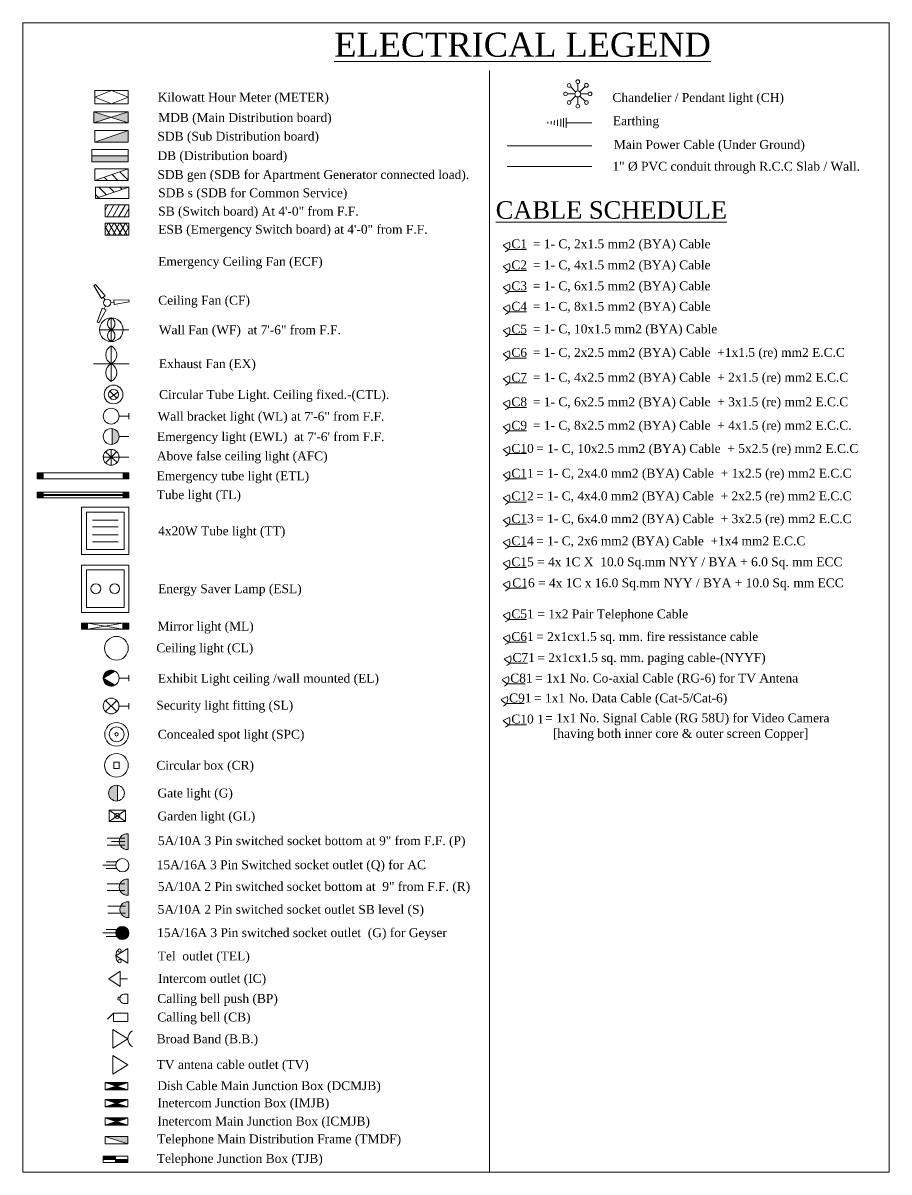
# Model space of a CAD drawing. Header units: inches. Extents: x 535 to 3103, y 2999 to 4393.
# Drawn here: x 535 to 1120, y 3606 to 4381 of the extents above; entities that cross this region are included whole.
import ezdxf

# ---------------------------------------------------------------- set-up
doc = ezdxf.new("R2010")
doc.units = ezdxf.units.IN
doc.header["$MEASUREMENT"] = 0
doc.linetypes.add('HIDDEN', pattern=[9.525, 6.35, -3.175])
for name, color, linetype, lineweight in [('E. Fixture', 6, 'Continuous', 20), ('ETEXT', 152, 'Continuous', 5), ('G-FIX', 4, 'Continuous', 9), ('HATCH', 251, 'Continuous', 5), ('L-TXT', 4, 'Continuous', 9)]:
    doc.layers.add(name, color=color, linetype=linetype, lineweight=lineweight)
doc.styles.add('JASIM', font='times.ttf')

# ---------------------------------------------------------------- blocks, each defined once
blk = doc.blocks.new('hh')
at = {"layer": 'E. Fixture', "lineweight": 15}
h = blk.add_hatch(dxfattribs=at)
h.set_pattern_fill('ANSI31', color=256, style=0)
h.set_pattern_definition([(45, (-3.09985, 2.43314), (-0.088388348, 0.088388348), [])])
h.paths.add_polyline_path([(805.52, 250.04), (797.86, 247.57), (813.18, 247.57)])
h.paths.add_polyline_path([(813.18, 252.51), (797.86, 252.51), (805.52, 250.04)])
for points in [[(813.18, 252.51), (805.52, 250.04), (797.86, 252.51)], [(813.18, 247.57), (805.52, 250.04), (797.86, 247.57)]]:
    blk.add_lwpolyline(points, dxfattribs=at)
blk.add_lwpolyline([(797.86, 252.51), (813.18, 252.51), (813.18, 247.57), (797.86, 247.57)], close=True, dxfattribs=at)
blk = doc.blocks.new('kk')
at = {"layer": 'E. Fixture', "lineweight": 15}
h = blk.add_hatch(dxfattribs=at)
h.set_pattern_fill('ANSI31', color=256, style=0)
h.paths.add_polyline_path([(804.9, 220.72), (804.9, 222.87), (796.52, 222.87), (796.52, 220.72)])
h = blk.add_hatch(dxfattribs=at)
h.set_pattern_fill('ANSI31', color=256, style=0)
h.paths.add_polyline_path([(813.27, 218.58), (813.27, 220.72), (804.9, 220.72), (804.9, 218.58)])
for p, q in [((813.27, 220.72), (796.52, 220.72)), ((804.9, 222.87), (804.9, 218.58))]:
    blk.add_line(p, q, dxfattribs=at)
blk.add_lwpolyline([(796.52, 222.87), (813.27, 222.87), (813.27, 218.58), (796.52, 218.58)], close=True, dxfattribs=at)
blk = doc.blocks.new('82')
at = {"layer": 'E. Fixture'}
for p, q in [((1444.82, -4136.61), (1444.82, -4145.99)), ((1452.32, -4141.3), (1444.82, -4136.61)), ((1452.32, -4141.3), (1444.82, -4145.99))]:
    blk.add_line(p, q, dxfattribs=at)
blk = doc.blocks.new('122')
at = {"layer": 'E. Fixture'}
for p, q in [((27132.17, -3865.78), (27130.89, -3865.78)), ((27132.17, -3870.54), (27132.17, -3865.78)), ((27132.17, -3870.54), (27130.89, -3870.54))]:
    blk.add_line(p, q, dxfattribs=at)
for centre, radius, start, end in [((27130.55, -3868.16), 2.41, 81.89167, 278.10833), ((27127.94, -3868.15), 0.782, 69.6947, 293.2018)]:
    blk.add_arc(centre, radius, start, end, dxfattribs=at)
blk = doc.blocks.new('205')
at = {"layer": 'E. Fixture'}
for p, q in [((27100.62, -3883.85), (27107.93, -3883.85)), ((27100.62, -3883.85), (27100.62, -3888.02)), ((27100.62, -3888.02), (27107.93, -3888.02)), ((27110.88, -3886.8), (27107.93, -3883.85)), ((27107.93, -3888.02), (27107.93, -3883.85))]:
    blk.add_line(p, q, dxfattribs=at)
blk = doc.blocks.new('25')
at = {"layer": 'E. Fixture'}
for p, q in [((27123.97, -3857.76), (27129.6, -3853.92)), ((27129.6, -3853.92), (27129.6, -3861.59)), ((27123.97, -3857.76), (27129.6, -3861.59)), ((27133.46, -3857.76), (27129.6, -3857.76))]:
    blk.add_line(p, q, dxfattribs=at)
blk = doc.blocks.new('L4')
at = {"layer": 'E. Fixture'}
for radius in [8, 8, 5, 1.17]:
    blk.add_circle((39232.56, 28184.17), radius, dxfattribs=at)
blk = doc.blocks.new('05')
at = {"layer": 'E. Fixture'}
blk.add_hatch(color=256, dxfattribs=at).paths.add_polyline_path([(27124.32, -3822.56), (27124.32, -3814.56, 1.138442)])
for p, q in [((27122.65, -3816.83), (27113.67, -3816.83)), ((27122.65, -3818.56), (27115.97, -3818.56)), ((27124.32, -3822.56), (27124.32, -3814.56)), ((27122.65, -3820.28), (27113.67, -3820.28))]:
    blk.add_line(p, q, dxfattribs=at)
blk.add_arc((27123.8, -3818.56), 4.03, 82.59172, 277.40828, dxfattribs=at)
blk = doc.blocks.new('10')
at = {"layer": 'E. Fixture'}
blk.add_hatch(color=256, dxfattribs=at).paths.add_polyline_path([(27132.13, -3831.38), (27132.13, -3823.38, 1.138442)])
for p, q in [((27132.13, -3831.38), (27132.13, -3823.38)), ((27130.46, -3825.65), (27121.48, -3825.65)), ((27130.46, -3829.1), (27121.48, -3829.1))]:
    blk.add_line(p, q, dxfattribs=at)
blk.add_arc((27131.61, -3827.38), 4.03, 82.59172, 277.40828, dxfattribs=at)
blk = doc.blocks.new('gg')
at = {"layer": 'E. Fixture', "lineweight": 15}
blk.add_hatch(color=256, dxfattribs=at).paths.add_polyline_path([(813.18, 353.14, 1), (804.27, 353.14, 1)])
for p, q in [((804.27, 353.14), (795.46, 353.14)), ((804.86, 355.44), (797.88, 355.44)), ((804.86, 350.84), (797.88, 350.84))]:
    blk.add_line(p, q, dxfattribs=at)
blk.add_circle((808.72, 353.14), 4.46, dxfattribs=at)
blk = doc.blocks.new('ty')
at = {"layer": 'E. Fixture'}
for p, q in [((26271.05, -3659.09), (26277.05, -3655.34)), ((26277.05, -3662.84), (26277.05, -3655.34)), ((26271.05, -3659.09), (26277.05, -3662.84))]:
    blk.add_line(p, q, dxfattribs=at)
for centre in [(26272.88, -3656.43), (26272.88, -3661.74)]:
    blk.add_circle(centre, 0.844, dxfattribs=at)
blk.add_arc((26275.48, -3659.09), 4.5, 130.01966, 229.98034, dxfattribs=at)
blk = doc.blocks.new('69582')
at = {"layer": 'HATCH'}
for p, q in [((1428.68, -3959.17), (1452.68, -3959.17)), ((1428.68, -3983.17), (1428.68, -3959.17)), ((1431.18, -3961.67), (1450.18, -3961.67)), ((1431.18, -3980.67), (1431.18, -3961.67)), ((1450.18, -3961.67), (1450.18, -3980.67)), ((1452.68, -3959.17), (1452.68, -3983.17)), ((1450.18, -3980.67), (1431.18, -3980.67)), ((1452.68, -3983.17), (1428.68, -3983.17))]:
    blk.add_line(p, q, dxfattribs=at)
blk = doc.blocks.new('oo')
at = {"layer": 'E. Fixture', "lineweight": 15}
for p, q in [((755.23, 589.1), (809.18, 589.1)), ((755.23, 589.03), (809.18, 589.03)), ((755.23, 588.97), (809.18, 588.97)), ((755.23, 588.9), (809.18, 588.9)), ((755.23, 588.77), (809.18, 588.77)), ((755.23, 588.63), (809.18, 588.63)), ((755.23, 588.57), (809.18, 588.57)), ((755.23, 588.5), (809.18, 588.5)), ((755.23, 588.43), (809.18, 588.43)), ((755.23, 588.43), (809.18, 588.43))]:
    blk.add_line(p, q, dxfattribs=at)
at = {"layer": 'E. Fixture', "color": 5, "lineweight": 15}
blk.add_lwpolyline([(751.23, 590.77), (813.18, 590.77), (813.18, 586.76), (751.23, 586.76), (751.23, 590.77)], dxfattribs=at)
at = {"layer": 'HATCH', "lineweight": 15}
for points in [[(751.23, 590.77), (755.23, 590.77), (755.23, 586.76), (751.23, 586.76)], [(751.56, 590.43), (754.89, 590.43), (754.89, 587.1), (751.56, 587.1)], [(751.89, 590.1), (754.56, 590.1), (754.56, 587.43), (751.89, 587.43)], [(752.23, 589.77), (754.23, 589.77), (754.23, 587.76), (752.23, 587.76)], [(752.56, 589.43), (753.89, 589.43), (753.89, 588.1), (752.56, 588.1)], [(813.18, 590.77), (809.18, 590.77), (809.18, 586.76), (813.18, 586.76)], [(812.85, 590.43), (809.51, 590.43), (809.51, 587.1), (812.85, 587.1)], [(812.52, 590.1), (809.85, 590.1), (809.85, 587.43), (812.52, 587.43)], [(812.18, 589.77), (810.18, 589.77), (810.18, 587.76), (812.18, 587.76)], [(811.85, 589.43), (810.52, 589.43), (810.52, 588.1), (811.85, 588.1)], [(752.89, 589.1), (753.56, 589.1), (753.56, 588.43), (752.89, 588.43)], [(811.52, 589.1), (810.85, 589.1), (810.85, 588.43), (811.52, 588.43)]]:
    blk.add_lwpolyline(points, close=True, dxfattribs=at)
blk = doc.blocks.new('14')
at = {"layer": 'E. Fixture'}
for p, q in [((26233.99, -3909.11), (26233.99, -3891.11)), ((26224.99, -3900.11), (26242.99, -3900.11))]:
    blk.add_line(p, q, dxfattribs=at)
for centre, start, end in [((26229.49, -3902.36), 26.56402, 153.43598), ((26229.49, -3897.86), 206.56402, 333.43598), ((26238.49, -3902.36), 26.56402, 153.43598), ((26238.49, -3897.86), 206.56402, 333.43598)]:
    blk.add_arc(centre, 5.03, start, end, dxfattribs=at)
blk = doc.blocks.new('587')
at = {"layer": 'E. Fixture', "color": 252}
for p, q in [((26785.78, -3108.94), (26791.67, -3103.53)), ((26791.56, -3109.07), (26785.9, -3103.41)), ((26788.73, -3110.24), (26788.73, -3102.24)), ((26784.73, -3106.24), (26792.73, -3106.24))]:
    blk.add_line(p, q, dxfattribs=at)
at = {"layer": 'E. Fixture'}
blk.add_line((26792.73, -3106.24), (26797.73, -3106.24), dxfattribs=at)
blk.add_circle((26788.73, -3106.24), 4, dxfattribs=at)
blk = doc.blocks.new('S')
at = {"layer": 'E. Fixture'}
for p, q in [((27102.5, -3564.5), (27101.4, -3580.7)), ((27104.4, -3564.5), (27102.5, -3564.5)), ((27104.4, -3564.5), (27106.1, -3580.6)), ((27106.1, -3580.6), (27101.4, -3580.7)), ((27103.5, -3584.1), (27103.5, -3580.7)), ((27082.5, -3599), (27095.8, -3589.7)), ((27083.5, -3600.7), (27098.2, -3593.8)), ((27095.8, -3589.7), (27098.2, -3593.8)), ((27100, -3590.1), (27097, -3591.8)), ((27106.9, -3590.1), (27109.9, -3591.8)), ((27111.1, -3589.7), (27108.7, -3593.8)), ((27123.4, -3600.7), (27108.7, -3593.8)), ((27124.4, -3599), (27111.1, -3589.7)), ((27082.5, -3599), (27083.5, -3600.7)), ((27124.4, -3599), (27123.4, -3600.7))]:
    blk.add_line(p, q, dxfattribs=at)
blk.add_circle((27103.5, -3588.1), 3.94, dxfattribs=at)
blk = doc.blocks.new('tu')
at = {"layer": 'E. Fixture'}
for p, q in [((27127.2, -3640.35), (27127.2, -3628.35)), ((27121.06, -3634.35), (27118.26, -3634.35)), ((27133.2, -3634.35), (27121.2, -3634.35))]:
    blk.add_line(p, q, dxfattribs=at)
blk.add_circle((27127.2, -3634.35), 6, dxfattribs=at)
for centre, start, end in [((27128.7, -3631.35), 116.56402, 243.43598), ((27125.7, -3631.35), 296.56402, 63.43598), ((27128.7, -3637.35), 116.56402, 243.43598), ((27125.7, -3637.35), 296.56402, 63.43598)]:
    blk.add_arc(centre, 3.35, start, end, dxfattribs=at)
blk = doc.blocks.new('C')
at = {"layer": 'E. Fixture'}
blk.add_hatch(color=256, dxfattribs=at).paths.add_polyline_path([(27131.11, -3595.1), (27140.34, -3595.1), (27140.34, -3591.94)])
blk.add_line((27140.34, -3591.94), (27131.11, -3595.1), dxfattribs=at)
blk.add_lwpolyline([(27131.11, -3591.94), (27140.34, -3591.94), (27140.34, -3595.1), (27131.11, -3595.1), (27131.11, -3591.94)], dxfattribs=at)
blk = doc.blocks.new('02')
at = {"layer": 'E. Fixture', "lineweight": 5}
h = blk.add_hatch(dxfattribs=at)
h.set_pattern_fill('ANSI31', color=256, scale=20, angle=90, style=0)
h.set_pattern_definition([(135, (24854.75, 29892.603), (-1.76776695, -1.76776695), [])])
h.paths.add_polyline_path([(39229.64, 28526.87), (39229.64, 28523), (39240.91, 28526.87)])
at = {"layer": 'E. Fixture'}
blk.add_line((39240.91, 28526.87), (39229.64, 28523), dxfattribs=at)
blk.add_lwpolyline([(39229.64, 28526.87), (39240.91, 28526.87), (39240.91, 28523), (39229.64, 28523), (39229.64, 28526.87)], dxfattribs=at)
blk = doc.blocks.new('98')
at = {"layer": 'E. Fixture', "lineweight": 5}
h = blk.add_hatch(dxfattribs=at)
h.set_pattern_fill('ANSI31', color=251, scale=20, angle=90, style=0)
h.set_pattern_definition([(135, (24852.4953, 29864.744), (-1.76776695, -1.76776695), [])])
h.paths.add_polyline_path([(39240.91, 28545.31), (39240.91, 28549.18), (39229.64, 28545.31)])
at = {"layer": 'E. Fixture'}
blk.add_line((39240.91, 28549.18), (39229.64, 28545.31), dxfattribs=at)
blk.add_lwpolyline([(39229.64, 28549.18), (39240.91, 28549.18), (39240.91, 28545.31), (39229.64, 28545.31), (39229.64, 28549.18)], dxfattribs=at)
blk = doc.blocks.new('2')
at = {"layer": 'E. Fixture'}
blk.add_hatch(color=256, dxfattribs=at).paths.add_polyline_path([(27131.11, -3604.57), (27131.11, -3606.15), (27140.34, -3606.15), (27140.34, -3604.57)])
blk.add_line((27140.34, -3604.57), (27131.11, -3604.57), dxfattribs=at)
blk.add_lwpolyline([(27131.11, -3602.99), (27140.34, -3602.99), (27140.34, -3606.15), (27131.11, -3606.15), (27131.11, -3602.99)], dxfattribs=at)
blk = doc.blocks.new('L')
at = {"layer": 'E. Fixture'}
for p, q in [((27133.81, -3573.08), (27130.06, -3574.58)), ((27137.56, -3574.58), (27133.81, -3573.08)), ((27130.06, -3574.58), (27133.81, -3576.08)), ((27133.81, -3576.08), (27137.56, -3574.58))]:
    blk.add_line(p, q, dxfattribs=at)
blk.add_lwpolyline([(27130.06, -3573.08), (27137.56, -3573.08), (27137.56, -3576.08), (27130.06, -3576.08), (27130.06, -3573.08)], dxfattribs=at)
blk = doc.blocks.new('P')
at = {"layer": 'E. Fixture'}
h = blk.add_hatch(color=256, dxfattribs=at)
h.paths.add_polyline_path([(27133.98, -3585.76), (27139.76, -3587.62), (27139.76, -3583.91)])
h.paths.add_polyline_path([(27133.98, -3585.76), (27128.2, -3583.91), (27128.2, -3587.62)])
for p, q in [((27139.76, -3583.91), (27128.2, -3587.62)), ((27128.2, -3583.91), (27139.76, -3587.62))]:
    blk.add_line(p, q, dxfattribs=at)
blk.add_lwpolyline([(27128.2, -3583.91), (27139.76, -3583.91), (27139.76, -3587.62), (27128.2, -3587.62), (27128.2, -3583.91)], dxfattribs=at)
blk = doc.blocks.new('E2')
at = {"layer": 'E. Fixture', "color": 252}
for p, q in [((27081.9, -4056.14), (27081.9, -4056.89)), ((27083.51, -4055.75), (27083.52, -4057.26)), ((27085.13, -4055.36), (27085.14, -4057.62)), ((27086.74, -4054.97), (27086.76, -4057.99)), ((27088.36, -4054.58), (27088.38, -4058.35)), ((27089.79, -4054.24), (27089.82, -4058.68)), ((27091.05, -4053.93), (27091.08, -4058.96)), ((27104.1, -4056.35), (27091.06, -4056.45))]:
    blk.add_line(p, q, dxfattribs=at)
blk = doc.blocks.new('2635')
at = {"layer": 'E. Fixture'}
for p, q in [((1426.94, -4198.39), (1424.29, -4195.74)), ((1428, -4197.95), (1428, -4194.2)), ((1429.06, -4198.39), (1431.71, -4195.74)), ((1426.5, -4199.45), (1422.76, -4199.45)), ((1424.3, -4203.16), (1426.94, -4200.51)), ((1428, -4204.69), (1428, -4200.95)), ((1431.71, -4203.16), (1429.06, -4200.51)), ((1433.25, -4199.45), (1429.5, -4199.45))]:
    blk.add_line(p, q, dxfattribs=at)
for centre, radius in [((1423.62, -4195.17), 0.938), ((1428, -4193.26), 0.938), ((1432.37, -4195.08), 0.938), ((1421.82, -4199.45), 0.938), ((1423.63, -4203.82), 0.938), ((1428, -4199.45), 1.5), ((1432.37, -4203.82), 0.938), ((1434.18, -4199.45), 0.938), ((1428, -4205.63), 0.938)]:
    blk.add_circle(centre, radius, dxfattribs=at)

msp = doc.modelspace()

# ---------------------------------------------------------------- hatches: boundary and pattern name
at = {"layer": 'E. Fixture', "lineweight": 5}
h = msp.add_hatch(dxfattribs=at)
h.set_pattern_fill('ANSI31', color=256, scale=26.668912, angle=15, style=0)
h.set_pattern_definition([(60, (-70240.7322, 11688.887), (-2.88699442, 1.666807), [])])
h.paths.add_polyline_path([(590.82, 4250.6), (606.82, 4250.6), (606.82, 4258.6), (590.82, 4258.6)])
h = msp.add_hatch(dxfattribs=at)
h.set_pattern_fill('ANSI31', color=256, scale=26.668912, angle=15, style=0)
h.set_pattern_definition([(120, (71438.3723, 11676.5955), (2.88699442, 1.666807), [])])
h.paths.add_polyline_path([(606.82, 4238.3), (590.82, 4238.3), (590.82, 4246.31), (606.82, 4246.31)])
h = msp.add_hatch(dxfattribs=at)
h.set_pattern_fill('ANSI31', color=256, scale=26.668912, angle=15, style=0)
h.set_pattern_definition([(60, (-70240.7322, 11676.5955), (-2.88699442, 1.666807), [])])
h.paths.add_polyline_path([(590.82, 4238.3), (606.82, 4238.3), (606.82, 4246.31), (590.82, 4246.31)])
for color, points in [(154, [(600.15, 4102.4, 0.372313), (595.59, 4107.67), (595.59, 4097.12, 0.372313)]), (256, [(593.04, 3861.82, 0.457394), (599.14, 3856.54), (599.14, 3867.1, 0.457394)]), (256, [(606.04, 3630.2), (590.72, 3630.2), (606.04, 3625.26)])]:
    msp.add_hatch(color=color, dxfattribs=at).paths.add_polyline_path(points)
h = msp.add_hatch(dxfattribs=at)
h.set_pattern_fill('ANSI31', color=256, style=0)
h.set_pattern_definition([(45, (-206.36125, 3432.20633), (-0.088388348, 0.088388348), [])])
h.paths.add_polyline_path([(597.37, 3944.06, 0.568998), (589.49, 3939.37)])
h.paths.add_polyline_path([(589.49, 3939.37, 0.568998), (597.37, 3934.69)])

# ---------------------------------------------------------------- linework, layer by layer
at = {"layer": 'E. Fixture', "color": 4}
for p, q in [((535.28, 4381.39), (1119.81, 4381.39)), ((1119.81, 4381.39), (1119.81, 3606.18)), ((1119.81, 3606.18), (535.28, 3606.18))]:
    msp.add_line(p, q, dxfattribs=at)
at = {"layer": 'E. Fixture', "color": 5, "linetype": 'HIDDEN', "lineweight": 5, "ltscale": 55}
msp.add_line((919.26, 4298.41), (862.12, 4298.41), dxfattribs=at)
at = {"layer": 'E. Fixture', "color": 7, "linetype": 'HIDDEN', "lineweight": 5, "ltscale": 55}
msp.add_line((919.26, 4284.59), (862.12, 4284.59), dxfattribs=at)
at = {"layer": 'E. Fixture', "lineweight": 5}
for p, q in [((599.35, 4132.32), (593.91, 4128.55)), ((593.97, 4133.05), (598.53, 4128.2)), ((606.82, 4114.15), (606.82, 4118.19)), ((600.15, 4116.17), (606.82, 4116.17)), ((595.59, 4107.67), (595.59, 4097.12)), ((600.15, 4102.4), (606.82, 4102.4)), ((582.15, 4046.04), (599.49, 4046.04)), ((582.15, 4046.04), (599.49, 4046.04)), ((582.15, 4041.39), (599.49, 4041.39)), ((582.15, 4041.39), (599.49, 4041.39)), ((582.15, 4036.16), (599.49, 4036.16)), ((582.15, 4036.16), (599.49, 4036.16)), ((582.15, 4031.42), (599.49, 4031.42)), ((582.15, 4031.42), (599.49, 4031.42)), ((578.76, 3972.52), (602.77, 3976.52)), ((578.76, 3976.52), (602.77, 3972.52)), ((589.49, 3939.37), (597.37, 3944.06)), ((589.49, 3939.37), (597.37, 3934.69)), ((600.15, 3939.37), (606.82, 3939.37)), ((606.82, 3937.35), (606.82, 3941.39)), ((600.1, 3920.58), (606.77, 3920.58)), ((606.77, 3918.42), (606.77, 3922.46)), ((599.14, 3867.1), (599.14, 3856.54)), ((604.47, 3842.6), (593.38, 3850.41)), ((604.47, 3850.41), (593.38, 3842.6)), ((598.5, 3815.45), (591.52, 3815.45)), ((597.91, 3813.14), (589.1, 3813.14)), ((598.5, 3810.84), (591.52, 3810.84)), ((596.03, 3702.26), (596.03, 3689.76)), ((606.04, 3696.01), (596.03, 3702.26)), ((606.04, 3696.01), (596.03, 3689.76)), ((590.72, 3630.2), (606.04, 3625.26))]:
    msp.add_line(p, q, dxfattribs=at)
at = {"layer": 'E. Fixture', "color": 252, "lineweight": 5}
for p, q in [((598.54, 3924.35), (590.99, 3916.81)), ((590.99, 3924.35), (598.54, 3916.81))]:
    msp.add_line(p, q, dxfattribs=at)
at = {"layer": 'E. Fixture', "lineweight": 5}
for points in [[(590.82, 4258.6), (606.82, 4258.6), (606.82, 4250.6), (590.82, 4250.6)], [(590.82, 4246.31), (606.82, 4246.31), (606.82, 4238.3), (590.82, 4238.3)], [(596.53, 3882.6), (600.14, 3882.6), (600.14, 3878.46), (596.53, 3878.46)], [(593.38, 3850.41), (593.38, 3842.6), (604.47, 3842.6), (604.47, 3850.41)], [(590.72, 3630.2), (606.04, 3630.2), (606.04, 3625.26), (590.72, 3625.26)]]:
    msp.add_lwpolyline(points, close=True, dxfattribs=at)
at = {"layer": 'E. Fixture', "color": 5, "lineweight": 5}
msp.add_lwpolyline([(544.86, 4077.84), (606.82, 4077.84), (606.82, 4073.84), (544.86, 4073.84), (544.86, 4077.84)], dxfattribs=at)
at = {"layer": 'E. Fixture', "color": 252, "lineweight": 5}
for points in [[(574.76, 3976.52), (578.76, 3976.52), (578.76, 3972.52), (574.76, 3972.52)], [(575.1, 3976.18), (578.43, 3976.18), (578.43, 3972.85), (575.1, 3972.85)], [(575.43, 3975.85), (578.1, 3975.85), (578.1, 3973.18), (575.43, 3973.18)], [(575.76, 3975.52), (577.76, 3975.52), (577.76, 3973.52), (575.76, 3973.52)], [(576.1, 3975.18), (577.43, 3975.18), (577.43, 3973.85), (576.1, 3973.85)], [(576.43, 3974.85), (577.1, 3974.85), (577.1, 3974.18), (576.43, 3974.18)], [(606.77, 3976.52), (602.77, 3976.52), (602.77, 3972.52), (606.77, 3972.52)], [(606.43, 3976.18), (603.1, 3976.18), (603.1, 3972.85), (606.43, 3972.85)], [(606.1, 3975.85), (603.43, 3975.85), (603.43, 3973.18), (606.1, 3973.18)], [(605.77, 3975.52), (603.77, 3975.52), (603.77, 3973.52), (605.77, 3973.52)], [(605.43, 3975.18), (604.1, 3975.18), (604.1, 3973.85), (605.43, 3973.85)], [(605.1, 3974.85), (604.43, 3974.85), (604.43, 3974.18), (605.1, 3974.18)]]:
    msp.add_lwpolyline(points, close=True, dxfattribs=at)
msp.add_lwpolyline([(574.76, 3976.52), (606.77, 3976.52), (606.77, 3972.52), (574.76, 3972.52), (574.76, 3976.52)], dxfattribs=at)
at = {"layer": 'E. Fixture', "lineweight": 5}
for centre, radius in [((596.4, 4130.77), 6.33), ((596.4, 4130.77), 3.33), ((594.82, 4116.17), 5.33), ((594.82, 4102.4), 5.33), ((584.49, 3999.7), 3.34), ((597.15, 3999.7), 3.34), ((598.34, 3959.54), 8), ((594.82, 3939.37), 5.33), ((594.76, 3920.58), 5.33), ((598.34, 3880.53), 8), ((598.37, 3861.82), 5.33), ((598.93, 3846.5), 1.72), ((602.36, 3813.14), 4.46)]:
    msp.add_circle(centre, radius, dxfattribs=at)
msp.add_arc((612.29, 3696.01), 6.25, 120, 240, dxfattribs=at)
at = {"layer": 'ETEXT', "lineweight": 5}
for p, q in [((859.42, 4231.43), (863.51, 4233.48)), ((863.01, 4228.61), (875.06, 4228.61)), ((859.42, 4217.17), (863.51, 4219.21)), ((863.01, 4214.34), (875.06, 4214.34)), ((859.42, 4203.06), (863.51, 4205.11)), ((863.01, 4200.24), (875.06, 4200.24)), ((859.42, 4189.26), (863.51, 4191.3)), ((863.01, 4186.43), (875.06, 4186.43)), ((859.42, 4173.98), (863.51, 4176.03)), ((863.01, 4171.16), (875.06, 4171.16)), ((859.42, 4158.16), (863.51, 4160.21)), ((863.01, 4155.34), (875.06, 4155.34)), ((859.42, 4141.37), (863.51, 4143.42)), ((863.01, 4138.55), (875.06, 4138.55)), ((859.42, 4124.8), (863.51, 4126.84)), ((863.01, 4121.97), (875.06, 4121.97)), ((859.42, 4108.98), (863.51, 4111.02)), ((863.01, 4106.15), (875.06, 4106.15)), ((859.42, 4093.69), (863.51, 4095.74)), ((863.01, 4090.87), (875.06, 4090.87)), ((859.42, 4076.65), (863.51, 4078.69)), ((863.01, 4073.82), (875.06, 4073.82)), ((859.42, 4061.01), (863.51, 4063.06)), ((863.01, 4058.19), (875.06, 4058.19)), ((859.42, 4046.02), (863.51, 4048.06)), ((863.01, 4043.19), (875.06, 4043.19)), ((859.42, 4031.03), (863.51, 4033.08)), ((863.01, 4028.21), (875.06, 4028.21)), ((859.42, 4016.94), (863.51, 4018.99)), ((863.01, 4014.12), (875.06, 4014.12)), ((859.42, 4002.81), (863.51, 4004.86)), ((863.01, 3999.99), (875.06, 3999.99)), ((859.42, 3981.76), (863.51, 3983.81)), ((863.01, 3978.94), (875.06, 3978.94)), ((859.42, 3966.51), (863.51, 3968.55)), ((863.01, 3963.68), (875.06, 3963.68)), ((860.16, 3952.31), (864.26, 3954.36)), ((863.76, 3949.49), (875.8, 3949.49)), ((858.67, 3938.45), (862.76, 3940.5)), ((862.26, 3935.63), (874.31, 3935.63)), ((857.92, 3925.01), (862.01, 3927.05)), ((861.52, 3922.18), (873.56, 3922.18)), ((859.42, 3910.81), (863.51, 3912.86)), ((863.01, 3907.99), (875.06, 3907.99))]:
    msp.add_line(p, q, dxfattribs=at)
for centre, radius, start, end in [((859.27, 4231.45), 4.7, 288.72244, 25.57869), ((868.51, 4239.31), 12.03, 220.89218, 242.80254), ((859.27, 4217.18), 4.7, 288.72244, 25.57869), ((868.51, 4225.04), 12.03, 220.89218, 242.80254), ((868.51, 4210.94), 12.03, 220.89218, 242.80254), ((859.27, 4203.08), 4.7, 288.72244, 25.57869), ((868.51, 4197.13), 12.03, 220.89218, 242.80254), ((859.27, 4189.27), 4.7, 288.72244, 25.57869), ((868.51, 4181.86), 12.03, 220.89218, 242.80254), ((859.27, 4174), 4.7, 288.72244, 25.57869), ((868.51, 4166.04), 12.03, 220.89218, 242.80254), ((859.27, 4158.18), 4.7, 288.72244, 25.57869), ((868.51, 4149.25), 12.03, 220.89218, 242.80254), ((859.27, 4141.39), 4.7, 288.72244, 25.57869), ((868.51, 4132.67), 12.03, 220.89218, 242.80254), ((859.27, 4124.82), 4.7, 288.72244, 25.57869), ((868.51, 4116.85), 12.03, 220.89218, 242.80254), ((859.27, 4108.99), 4.7, 288.72244, 25.57869), ((868.51, 4101.57), 12.03, 220.89218, 242.80254), ((859.27, 4093.71), 4.7, 288.72244, 25.57869), ((859.27, 4076.66), 4.7, 288.72244, 25.57869), ((868.51, 4084.52), 12.03, 220.89218, 242.80254), ((859.27, 4061.03), 4.7, 288.72244, 25.57869), ((868.51, 4068.89), 12.03, 220.89218, 242.80254), ((859.27, 4046.03), 4.7, 288.72244, 25.57869), ((868.51, 4053.89), 12.03, 220.89218, 242.80254), ((859.27, 4031.05), 4.7, 288.72244, 25.57869), ((868.51, 4038.91), 12.03, 220.89218, 242.80254), ((868.51, 4024.82), 12.03, 220.89218, 242.80254), ((859.27, 4016.96), 4.7, 288.72244, 25.57869), ((868.51, 4010.69), 12.03, 220.89218, 242.80254), ((859.27, 4002.83), 4.7, 288.72244, 25.57869), ((868.51, 3989.64), 12.03, 220.89218, 242.80254), ((859.27, 3981.78), 4.7, 288.72244, 25.57869), ((868.51, 3974.38), 12.03, 220.89218, 242.80254), ((859.27, 3966.52), 4.7, 288.72244, 25.57869), ((860.02, 3952.33), 4.7, 288.72244, 25.57869), ((869.26, 3960.19), 12.03, 220.89218, 242.80254), ((867.76, 3946.33), 12.03, 220.89218, 242.80254), ((858.53, 3938.47), 4.7, 288.72244, 25.57869), ((867.02, 3932.88), 12.03, 220.89218, 242.80254), ((857.78, 3925.02), 4.7, 288.72244, 25.57869), ((868.51, 3918.69), 12.03, 220.89218, 242.80254), ((859.27, 3910.83), 4.7, 288.72244, 25.57869)]:
    msp.add_arc(centre, radius, start, end, dxfattribs=at)
at = {"layer": 'G-FIX', "lineweight": 5}
msp.add_line((535.28, 4381.39), (535.28, 3606.18), dxfattribs=at)
at = {"layer": 'HATCH', "lineweight": 5}
for points in [[(544.86, 4077.84), (548.87, 4077.84), (548.87, 4073.84), (544.86, 4073.84)], [(606.82, 4077.84), (602.82, 4077.84), (602.82, 4073.84), (606.82, 4073.84)], [(545.2, 4077.51), (548.53, 4077.51), (548.53, 4074.17), (545.2, 4074.17)], [(545.53, 4077.17), (548.2, 4077.17), (548.2, 4074.51), (545.53, 4074.51)], [(545.87, 4076.84), (547.87, 4076.84), (547.87, 4074.84), (545.87, 4074.84)], [(546.2, 4076.51), (547.53, 4076.51), (547.53, 4075.17), (546.2, 4075.17)], [(546.53, 4076.17), (547.2, 4076.17), (547.2, 4075.51), (546.53, 4075.51)], [(606.49, 4077.51), (603.15, 4077.51), (603.15, 4074.17), (606.49, 4074.17)], [(606.15, 4077.17), (603.49, 4077.17), (603.49, 4074.51), (606.15, 4074.51)], [(605.82, 4076.84), (603.82, 4076.84), (603.82, 4074.84), (605.82, 4074.84)], [(605.49, 4076.51), (604.15, 4076.51), (604.15, 4075.17), (605.49, 4075.17)], [(605.15, 4076.17), (604.49, 4076.17), (604.49, 4075.51), (605.15, 4075.51)]]:
    msp.add_lwpolyline(points, close=True, dxfattribs=at)
at = {"layer": 'L-TXT', "lineweight": 5}
msp.add_line((850.17, 4349.31), (850.17, 3606.18), dxfattribs=at)

# ---------------------------------------------------------------- block references
at = {"lineweight": 5}
for name, p in [('oo', (-206.36, 3474.17)), ('gg', (-206.36, 3414.33)), ('hh', (-207.15, 3414.04)), ('hh', (-207.15, 3402.5)), ('hh', (-207.15, 3390.14)), ('kk', (-207.15, 3394.01))]:
    msp.add_blockref(name, p, dxfattribs=at)
at = {"layer": 'E. Fixture', "lineweight": 5}
for name, p, xscale, yscale, zscale in [('2635', (-994.44, 9933.26), 1.33344560569094, 1.333445605687302, 1.333445605689528), ('L', (-80813.22, 15055.89), 3.000252612804616, 3.00025261279734, 3.000252612801437), ('P', (-53677.79, 11489.83), 2.00016840853641, 2.000168408532772, 2.000168408534291), ('C', (-65717.9, 13086.62), 2.443750000005821, 2.443750000005821, 2.44375), ('2', (-71774.03, 13904.85), 2.666891211381881, 2.666891211374605, 2.666891211379055), ('98', (-77875.53, -52815.4), 2, 2, 2), ('02', (-77875.01, -52783.1), 2, 2, 2), ('05', (-35562.56, 8920.94), 1.33344560569094, 1.333445605687302, 1.333445605689528), ('10', (-35572.97, 8901.95), 1.33344560569094, 1.333445605687302, 1.333445605689528), ('10', (-35572.46, 8886.8), 1.33344560569094, 1.333445605687302, 1.333445605689528), ('ty', (-34432.99, 8631.17), 1.33344560569094, 1.333445605687302, 1.333445605689528), ('25', (-35575.06, 8880.63), 1.33344560569094, 1.333445605687302, 1.333445605689528), ('122', (-35573.24, 8881.03), 1.33344560569094, 1.333445605687302, 1.333445605689528), ('205', (36743.23, 8892.2), -1.33344560569094, 1.333445605687302, 1.333445605689528), ('82', (-1330.56, 9200.66), 1.33344560569094, 1.333445605687302, 1.333445605689528)]:
    msp.add_blockref(name, p, dxfattribs=dict(at, xscale=xscale, yscale=yscale, zscale=zscale))
at = {"layer": 'E. Fixture', "color": 252, "lineweight": 5, "yscale": 1.333445605687302, "zscale": 1.333445605689528}
for name, p, xscale, rotation in [('E2', (-35173.39, 10042.4), 1.333445605691134, 359.4933305613107), ('587', (-35126.49, -53.6), -1.33344560569094, 180)]:
    msp.add_blockref(name, p, dxfattribs=dict(at, xscale=xscale, rotation=rotation))
at = {"layer": 'E. Fixture', "lineweight": 5}
for name, p, xscale, yscale, zscale, rotation in [('S', (15010.99, -4979.45), 0.6250526276705225, 0.6250526276671735, 0.6250526276669662, 155.0800922591944), ('tu', (36767.55, -671.76), 1.33344560569094, 1.333445605687302, 1.333445605689528, 180), ('14', (5795.48, 39133.12), 1.333445605687302, 1.333445605687302, 1.333445605689528, 270)]:
    msp.add_blockref(name, p, dxfattribs=dict(at, xscale=xscale, yscale=yscale, zscale=zscale, rotation=rotation))
msp.add_blockref('L4', (-38634.09, -24282.7), dxfattribs=at)
at = {"layer": 'HATCH', "lineweight": 5, "xscale": 1.33344560569094, "yscale": 1.333445605687302, "zscale": 1.333445605689528}
for p in [(-1330.25, 9334.07), (-1330.25, 9334.07), (-1330.25, 9295.04), (-1330.25, 9295.04)]:
    msp.add_blockref('69582', p, dxfattribs=at)

# ---------------------------------------------------------------- texts
at = {"layer": 'ETEXT', "color": 3, "lineweight": 5, "style": 'JASIM'}
for s, height, p in [('%%UELECTRICAL LEGEND', 16.2422, (745.42, 4358.63)), ('%%UCABLE SCHEDULE', 11.8125, (854.33, 4249.34))]:
    msp.add_text(s, height=height, dxfattribs=at).set_placement(p)
at = {"layer": 'ETEXT', "lineweight": 5, "style": 'JASIM'}
for s, p in [('Kilowatt Hour Meter (METER)', (626.21, 4328.3)), ('Chandelier / Pendant light (CH)', (933.12, 4328.13)), ('MDB (Main Distribution board)', (626.58, 4314.59)), ('Earthing', (933.45, 4312.36)), ('SDB (Sub Distribution board)', (626.05, 4301.98)), ('Main Power Cable (Under Ground)', (934.14, 4296.36)), ('DB (Distribution board)', (626.05, 4288.9)), ('1" %%c PVC conduit through R.C.C Slab / Wall.', (933.11, 4281.73)), ('SDB gen (SDB for Apartment Generator connected load).', (626.05, 4276.12)), ('SDB s (SDB for Common Service)', (626.57, 4263.82)), ('SB (Switch board) At 4\'-0" from F.F.', (626.57, 4251.43)), ('ESB (Emergency Switch board) at 4\'-0" from F.F.', (626.57, 4239.21)), ('C1', (864.91, 4229.41)), ('= 1- C, 2x1.5 mm2 (BYA) Cable', (879.44, 4229.38)), ('Emergency Ceiling Fan (ECF)', (626.57, 4217.56)), ('C2', (864.91, 4215.15)), ('= 1- C, 4x1.5 mm2 (BYA) Cable', (879.44, 4215.18)), ('C3', (864.91, 4201.04)), ('= 1- C, 6x1.5 mm2 (BYA) Cable', (879.44, 4201.03)), ('Ceiling Fan (CF)', (626.57, 4191.34)), ('C4', (864.91, 4187.24)), ('= 1- C, 8x1.5 mm2 (BYA) Cable', (879.44, 4187.21)), ('Wall Fan (WF)  at 7\'-6" from F.F.', (626.98, 4171.37)), ('C5', (864.91, 4171.96)), ('= 1- C, 10x1.5 mm2 (BYA) Cable', (879.44, 4171.98)), ('C6', (864.91, 4156.14)), ('= 1- C, 2x2.5 mm2 (BYA) Cable  +1x1.5 (re) mm2 E.C.C', (879.44, 4156.15)), ('Exhaust Fan (EX)', (627.02, 4148.53)), ('C7', (864.91, 4139.35)), ('= 1- C, 4x2.5 mm2 (BYA) Cable  + 2x1.5 (re) mm2 E.C.C', (879.44, 4139.35)), ('Circular Tube Light. Ceiling fixed.-(CTL).', (627.16, 4127.73)), ('C8', (864.91, 4122.78)), ('= 1- C, 6x2.5 mm2 (BYA) Cable  + 3x1.5 (re) mm2 E.C.C', (879.44, 4122.8)), ('Wall bracket light (WL) at 7\'-6" from F.F.', (626.13, 4113.04)), ('C9', (864.91, 4106.96)), ('= 1- C, 8x2.5 mm2 (BYA) Cable  + 4x1.5 (re) mm2 E.C.C.', (879.44, 4106.96)), ("Emergency light (EWL)  at 7'-6' from F.F.", (625.72, 4099.32)), ('C10', (864.91, 4091.38)), (' = 1- C, 10x2.5 mm2 (BYA) Cable  + 5x2.5 (re) mm2 E.C.C', (879.44, 4091.32)), ('Above false ceiling light (AFC)', (625.64, 4086.3)), ('Emergency tube light (ETL)', (625.5, 4072.87)), ('C11', (864.91, 4074.63)), (' = 1- C, 2x4.0 mm2 (BYA) Cable  + 1x2.5 (re) mm2 E.C.C', (879.44, 4074.65)), ('Tube light (TL)', (625.52, 4060.14)), ('C12', (864.91, 4059.3)), (' = 1- C, 4x4.0 mm2 (BYA) Cable  + 2x2.5 (re) mm2 E.C.C', (879.44, 4059.31)), ('C13', (864.91, 4044)), (' = 1- C, 6x4.0 mm2 (BYA) Cable  + 3x2.5 (re) mm2 E.C.C', (879.44, 4043.95)), ('4x20W Tube light (TT)', (626.52, 4035.73)), ('C14', (864.91, 4029.02)), (' = 1- C, 2x6 mm2 (BYA) Cable  +1x4 mm2 E.C.C', (879.44, 4028.97)), ('C15 = 4x 1C X  10.0 Sq.mm NYY / BYA + 6.0 Sq. mm ECC', (864.93, 4014.85)), ('Energy Saver Lamp (ESL)', (626.52, 3996.7)), ('C16 = 4x 1C x 16.0 Sq.mm NYY / BYA + 10.0 Sq. mm ECC', (865.54, 4000.68)), ('C51', (864.91, 3979.74)), (' = 1x2 Pair Telephone Cable', (880.24, 3979.7)), ('Mirror light (ML)', (626.07, 3971.47)), ('C61', (864.91, 3964.49)), (' = 2x1cx1.5 sq. mm. fire ressistance cable', (879.44, 3964.43)), ('Ceiling light (CL)', (625.28, 3956.81)), ('C71', (865.65, 3950.3)), (' = 2x1cx1.5 sq. mm. paging cable-(NYYF)', (880.19, 3950.24)), ('Exhibit Light ceiling /wall mounted (EL)', (626.3, 3936.28)), ('C81', (864.16, 3936.43)), (' = 1x1 No. Co-axial Cable (RG-6) for TV Antena', (878.69, 3936.43)), ('Security light fitting (SL)', (625.28, 3918.1)), ('C91', (863.41, 3922.99)), (' = 1x1 No. Data Cable (Cat-5/Cat-6)', (877.94, 3922.99)), ('C10 1', (864.91, 3908.8)), (' = 1x1 No. Signal Cable (RG 58U) for Video Camera', (885.49, 3909.54)), ('Concealed spot light (SPC)', (626.3, 3898.51)), ('  [having both inner core & outer screen Copper]', (888.41, 3899.09)), ('Circular box (CR)', (625.28, 3877.56)), ('Gate light (G)', (626.1, 3858.88)), ('Garden light (GL)', (626.1, 3843.35)), ('5A/10A 3 Pin switched socket bottom at 9" from F.F. (P)', (626.36, 3826.72)), ('15A/16A 3 Pin Switched socket outlet (Q) for AC', (625.53, 3810.49)), ('5A/10A 2 Pin switched socket bottom at  9" from F.F. (R)', (626.26, 3795.83)), ('5A/10A 2 Pin switched socket outlet SB level (S)', (626.2, 3780.39)), ('15A/16A 3 Pin switched socket outlet  (G) for Geyser', (625.8, 3764.67)), ('Tel  outlet (TEL)', (626.23, 3748.93)), ('Intercom outlet (IC)', (626.42, 3733.8)), ('Calling bell push (BP)', (625.98, 3720.24)), ('Calling bell (CB)', (625.96, 3707.76)), ('Broad Band (B.B.)', (625.52, 3693.01)), ('TV antena cable outlet (TV)', (625.52, 3675.72)), ('Dish Cable Main Junction Box (DCMJB)', (625.98, 3661.43)), ('Inetercom Junction Box (IMJB)', (625.98, 3649.88)), ('Inetercom Main Junction Box (ICMJB)', (625.98, 3637.53)), ('Telephone Main Distribution Frame (TMDF)', (625.9, 3625.51)), ('Telephone Junction Box (TJB)', (625.62, 3612.33))]:
    msp.add_text(s, height=6, dxfattribs=at).set_placement(p)

doc.saveas('drawing.dxf')
